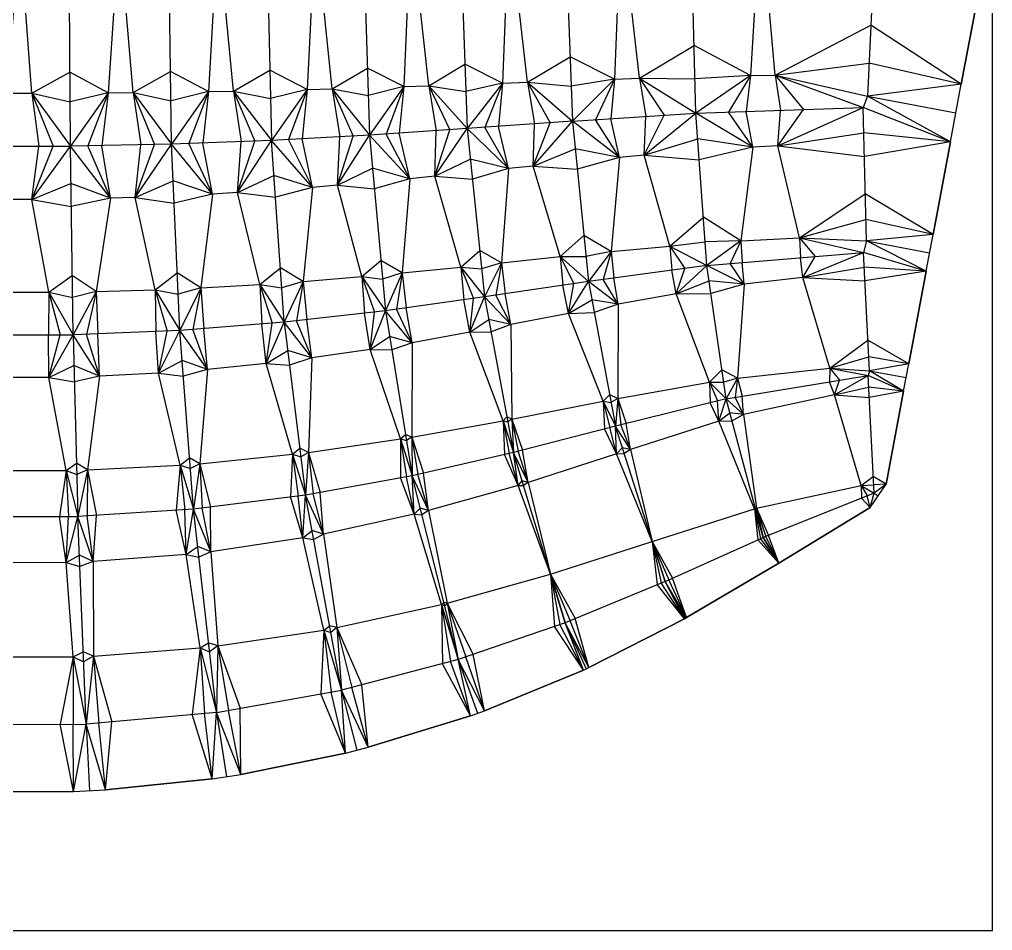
# Model space of a CAD drawing. Header units: metres. Extents: x -354 to 354, y -354 to 354.
# Drawn here: x 0 to 354.5, y -354.5 to -22.4 of the extents above; entities that cross this region are included whole.
import ezdxf

# ---------------------------------------------------------------- set-up
doc = ezdxf.new("R2010")
doc.units = ezdxf.units.M

msp = doc.modelspace()

# ---------------------------------------------------------------- linework, layer by layer
at = {"layer": 'CrimpMountain', "color": 1}
for p, q in [((343.110528, -45.97547), (310.187827, -24.484466)), ((266.306649, -42.839634), (245.785577, -31.937617)), ((175.988223, -45.655825), (162.274274, -38.757928)), ((216.796576, -44.173118), (200.594904, -35.996531)), ((275.350157, -42.708194), (309.521005, -38.313749)), ((32.370072, -49.182794), (18.409371, -41.679527)), ((68.923383, -48.702756), (55.062044, -41.414431)), ((104.857858, -47.919954), (91.24511, -40.90024)), ((140.036078, -46.895788), (126.754089, -40.152084)), ((175.988223, -45.655825), (169.575493, -61.760559)), ((185.026548, -45.322679), (187.630712, -60.474212)), ((185.026548, -45.322679), (200.982195, -46.699975)), ((216.796576, -44.173118), (209.79783, -58.954811)), ((225.835342, -43.852166), (228.209012, -57.775129)), ((225.835342, -43.852166), (246.087922, -44.022455)), ((266.306649, -42.839634), (258.252646, -56.208634)), ((275.350157, -42.708194), (277.265791, -55.565645)), ((4.522205, -49.318035), (7.116904, -68.657593)), ((4.522205, -49.318035), (18.46163, -52.440263)), ((32.370072, -49.182794), (24.852286, -68.531838)), ((41.414111, -49.094949), (44.159222, -68.149443)), ((41.414111, -49.094949), (55.213272, -52.021902)), ((68.923383, -48.702756), (61.710518, -67.685483)), ((77.966248, -48.532741), (80.79114, -66.953566)), ((77.966248, -48.532741), (91.480301, -51.221379)), ((104.857858, -47.919954), (98.006925, -66.193497)), ((113.899084, -47.67788), (116.72497, -65.173447)), ((113.899084, -47.67788), (127.051772, -50.100462)), ((140.036078, -46.895788), (133.55499, -64.183976)), ((149.075602, -46.596835), (151.826111, -62.970615)), ((149.075602, -46.596835), (162.620815, -48.668922)), ((267.191445, -69.002969), (264.736592, -55.989359)), ((276.223171, -68.523138), (285.567955, -55.284881)), ((187.200895, -75.841902), (193.361386, -60.06593)), ((218.625848, -72.722417), (215.380295, -58.597119)), ((227.631661, -71.887177), (234.913689, -57.345533)), ((151.264929, -79.56432), (156.80259, -62.640134)), ((178.206631, -76.793491), (174.462558, -61.41238)), ((339.164216, -66.990665), (307.597365, -63.800553)), ((79.385688, -85.536664), (85.765449, -66.762756)), ((106.803041, -83.614346), (102.931183, -65.925147)), ((115.817032, -82.872491), (121.563349, -64.909777)), ((142.265254, -80.463326), (138.327972, -63.867009)), ((267.191445, -69.002969), (247.078409, -65.875672)), ((4.52471, -87.997486), (12.253194, -68.65726)), ((33.130335, -87.568029), (29.97779, -68.430322)), ((42.17076, -87.297691), (49.241368, -68.048785)), ((70.356371, -86.059883), (66.761254, -67.491741)), ((218.625848, -72.722417), (202.443096, -69.544716)), ((276.223171, -68.523138), (307.807373, -72.42588)), ((178.206631, -76.793491), (164.237332, -73.332326)), ((227.631661, -71.887177), (247.638836, -73.562488)), ((142.265254, -80.463326), (128.582751, -76.635604)), ((187.200895, -75.841902), (203.180401, -76.972148)), ((70.356371, -86.059883), (56.024825, -81.24253)), ((106.803041, -83.614346), (92.725436, -79.313603)), ((151.264929, -79.56432), (164.986371, -80.61548)), ((33.130335, -87.568029), (18.74451, -82.25343)), ((115.817032, -82.872491), (129.266249, -84.139166)), ((4.52471, -87.997486), (18.86902, -90.546871)), ((42.17076, -87.297691), (56.382602, -89.389321)), ((79.385688, -85.536664), (93.277359, -87.185487)), ((332.807764, -100.84052), (308.136788, -85.955492)), ((262.789741, -103.162042), (249.161976, -94.453866)), ((284.21945, -102.023536), (308.363831, -95.280499)), ((215.573163, -107.028369), (205.584085, -101.18629)), ((284.21945, -102.023536), (284.537323, -109.282119)), ((236.941392, -105.046583), (249.823398, -103.525933)), ((236.941392, -105.046583), (237.670051, -113.787747)), ((262.789741, -103.162042), (258.905813, -111.372708)), ((175.59767, -111.136039), (167.662002, -106.631539)), ((196.938496, -108.878191), (206.343829, -108.839765)), ((196.938496, -108.878191), (197.942387, -119.292936)), ((215.573163, -107.028369), (212.702833, -117.158882)), ((285.399893, -116.496274), (289.887189, -108.845766)), ((103.394961, -117.886816), (95.080845, -112.907976)), ((139.455625, -114.790038), (131.649081, -110.298306)), ((160.809286, -112.656955), (161.892527, -124.62703)), ((160.809286, -112.656955), (168.352789, -113.348296)), ((175.59767, -111.136039), (173.524876, -122.960197)), ((239.285728, -122.409143), (242.341307, -113.157022)), ((264.068932, -118.845467), (263.280383, -111.015904)), ((330.312307, -114.129518), (307.718479, -112.701344)), ((27.937971, -121.615887), (19.247768, -115.774776)), ((66.118823, -120.239707), (57.498069, -114.789171)), ((124.782587, -116.126603), (125.755964, -129.473055)), ((124.782587, -116.126603), (132.271746, -117.134036)), ((139.455625, -114.790038), (137.391166, -128.045227)), ((218.15709, -126.165388), (216.554826, -116.638776)), ((285.399893, -116.496274), (307.982818, -117.717541)), ((66.118823, -120.239707), (63.101958, -135.453396)), ((87.542821, -118.99826), (88.245538, -133.455313)), ((87.542821, -118.99826), (95.598087, -120.285215)), ((103.394961, -117.886816), (100.899194, -132.298476)), ((200.042153, -129.543092), (201.970789, -118.687911)), ((264.068932, -118.845467), (251.246777, -117.633069)), ((10.736827, -121.874128), (10.594084, -137.417113)), ((10.736827, -121.874128), (19.367769, -123.767884)), ((27.937971, -121.615887), (24.385505, -137.217291)), ((49.388317, -120.974449), (49.701357, -136.181949)), ((49.388317, -120.974449), (57.839685, -122.567973)), ((178.979608, -133.653797), (176.901683, -122.453035)), ((239.285728, -122.409143), (251.911349, -122.254769)), ((143.004664, -140.22926), (140.851749, -127.56244)), ((164.126786, -136.436525), (165.376312, -124.141005)), ((218.15709, -126.165388), (208.504669, -124.663454)), ((127.802847, -142.697483), (129.305503, -129.069585)), ((200.042153, -129.543092), (209.364054, -129.272414)), ((89.834935, -147.841905), (92.09873, -133.149112)), ((106.565791, -145.782335), (104.676908, -131.86907)), ((178.979608, -133.653797), (170.944491, -131.796189)), ((10.747182, -152.959999), (14.770014, -137.415722)), ((29.200077, -152.476509), (28.543304, -137.04725)), ((50.631167, -151.364225), (53.771082, -136.01551)), ((68.483755, -149.999669), (67.121149, -135.134003)), ((143.004664, -140.22926), (134.840593, -137.994848)), ((164.126786, -136.436525), (171.793828, -136.329533)), ((323.955855, -147.979372), (309.118823, -139.274787)), ((106.565791, -145.782335), (97.736126, -143.040902)), ((127.802847, -142.697483), (135.628868, -142.849843)), ((29.200077, -152.476509), (19.865833, -148.604097)), ((68.483755, -149.999669), (59.252111, -146.687032)), ((89.834935, -147.841905), (98.393589, -148.381784)), ((295.278841, -149.490569), (309.439082, -145.352136)), ((50.631167, -151.364225), (59.687366, -152.381509)), ((261.607025, -153.198868), (255.917897, -150.117872)), ((295.278841, -149.490569), (295.112114, -154.52552)), ((10.747182, -152.959999), (20.019965, -154.48669)), ((251.327376, -154.67702), (256.571441, -154.662875)), ((251.327376, -154.67702), (251.5745, -162.128802)), ((261.607025, -153.198868), (260.712735, -160.144228)), ((296.872227, -159.245746), (298.799735, -153.923193)), ((217.974939, -160.606408), (214.947641, -159.21771)), ((296.872227, -159.245746), (309.559269, -160.157564)), ((322.084808, -157.943215), (309.365381, -156.404539)), ((212.624244, -161.604096), (213.127837, -171.67696)), ((212.624244, -161.604096), (215.476976, -162.056583)), ((217.974939, -160.606408), (219.078902, -170.16365)), ((254.828587, -168.837083), (254.302711, -161.454225)), ((263.770463, -166.444075), (263.290209, -159.72323)), ((263.770463, -166.444075), (258.820676, -165.851278)), ((176.224156, -168.683553), (176.653472, -180.987523)), ((176.224156, -168.683553), (177.931974, -169.091917)), ((179.376137, -168.093019), (177.598797, -167.313582)), ((179.376137, -168.093019), (181.675242, -179.786923)), ((222.556086, -179.134091), (220.974036, -169.69506)), ((254.828587, -168.837083), (259.590441, -168.727633)), ((142.882002, -174.670545), (140.628301, -173.641423)), ((217.557723, -180.73744), (215.103744, -171.167478)), ((138.815973, -175.33072), (138.836606, -189.477351)), ((138.815973, -175.33072), (140.995249, -175.901459)), ((142.882002, -174.670545), (145.167606, -188.223504)), ((105.292389, -180.20029), (102.115846, -178.619432)), ((105.292389, -180.20029), (106.951128, -195.291769)), ((181.638843, -192.244435), (178.346559, -180.598423)), ((185.317329, -191.134543), (183.307292, -179.366103)), ((217.557723, -180.73744), (220.291186, -180.666125)), ((222.556086, -179.134091), (219.606714, -178.532318)), ((24.756575, -186.630167), (20.797979, -184.180339)), ((65.713806, -184.329606), (61.971047, -182.259051)), ((65.713806, -184.329606), (66.561536, -200.513761)), ((99.417535, -180.923485), (98.762915, -196.473895)), ((99.417535, -180.923485), (102.506982, -181.796816)), ((16.973104, -186.834104), (14.56941, -203.617216)), ((16.973104, -186.834104), (20.905793, -188.29516)), ((24.756575, -186.630167), (24.7082, -203.39258)), ((58.586452, -184.874383), (57.087211, -201.315548)), ((58.586452, -184.874383), (62.261153, -186.054525)), ((149.028213, -201.414501), (147.223411, -187.751046)), ((143.810625, -202.720717), (140.963676, -189.089473)), ((185.317329, -191.134543), (183.135141, -190.552875)), ((315.728354, -191.793078), (311.046585, -188.946936)), ((110.725981, -209.997368), (109.604443, -194.807929)), ((181.638843, -192.244435), (183.652669, -192.268105)), ((306.683031, -192.260377), (311.204254, -191.998879)), ((306.683031, -192.260377), (306.764972, -196.869191)), ((103.238582, -211.380678), (101.490869, -196.131656)), ((309.890819, -200.256957), (308.874205, -196.023083)), ((60.674839, -217.430403), (60.219849, -201.114597)), ((69.737963, -216.405766), (69.638678, -200.127714)), ((149.028213, -201.414501), (146.035299, -200.533269)), ((267.718118, -200.775736), (268.998782, -212.11087)), ((267.718118, -200.775736), (268.199538, -200.896971)), ((268.556057, -200.551489), (268.073663, -200.426617)), ((268.556057, -200.551489), (271.923696, -210.845591)), ((17.005291, -220.395685), (17.901587, -203.61402)), ((26.897899, -220.011427), (28.019251, -203.180185)), ((143.810625, -202.720717), (146.632008, -202.916779)), ((110.725981, -209.997368), (106.602191, -208.63172)), ((103.238582, -211.380678), (107.211239, -211.928296)), ((230.546299, -212.635947), (236.590785, -226.62705)), ((230.546299, -212.635947), (232.378694, -228.415406)), ((230.546299, -212.635947), (230.546299, -212.635947)), ((230.546299, -212.635947), (230.546299, -212.635947)), ((276.603724, -220.613235), (270.002079, -211.661473)), ((276.603724, -220.613235), (272.8707, -210.465705)), ((69.737963, -216.405766), (64.935522, -214.522105)), ((26.897899, -220.011427), (21.851843, -217.635467)), ((60.674839, -217.430403), (65.377421, -218.430796)), ((17.005291, -220.395685), (22.015973, -221.86093)), ((193.411464, -224.61144), (200.589805, -241.558027)), ((193.411464, -224.61144), (194.894978, -243.648509)), ((193.411464, -224.61144), (193.411464, -224.61144)), ((193.411464, -224.61144), (193.411464, -224.61144)), ((243.00575, -240.452208), (237.948197, -226.019038)), ((242.22418, -240.881977), (233.829471, -227.815605)), ((153.699538, -235.712037), (154.133369, -257.24569)), ((153.699538, -235.712037), (154.93609, -236.086862)), ((155.850179, -235.173627), (154.648578, -234.938412)), ((155.850179, -235.173627), (162.600767, -254.790971)), ((207.474296, -258.626102), (202.429329, -240.797504)), ((115.592283, -244.093363), (113.032566, -243.437216)), ((115.592283, -244.093363), (121.06646, -265.95743)), ((205.466308, -259.550011), (196.855179, -242.972181)), ((110.876271, -244.964655), (109.768956, -268.278771)), ((110.876271, -244.964655), (113.481488, -245.86708)), ((65.855524, -251.480047), (62.919635, -275.811073)), ((65.855524, -251.480047), (69.272795, -252.886164)), ((72.289885, -250.752606), (68.905404, -249.636519)), ((72.289885, -250.752606), (76.129125, -274.24343)), ((19.624059, -254.737495), (14.7726, -279.304707)), ((19.624059, -254.737495), (23.364608, -256.581125)), ((26.950878, -254.4529), (23.22221, -252.91515)), ((26.950878, -254.4529), (28.958648, -278.862199)), ((169.383486, -274.397228), (165.345158, -253.844074)), ((164.365837, -276.197814), (157.034092, -256.481471)), ((127.075671, -287.680537), (124.744628, -264.988387)), ((118.824393, -289.790935), (113.606648, -267.598312)), ((70.145404, -299.229154), (67.368845, -275.411346)), ((80.600307, -297.622205), (80.461899, -273.475188)), ((19.723383, -303.852095), (19.515446, -279.295115)), ((31.333878, -303.238486), (33.657108, -278.44008))]:
    msp.add_line(p, q, dxfattribs=at)
at = {"layer": 'CrimpValley', "color": 5}
for p, q in [((275.350157, -42.708194), (310.187827, -24.484466)), ((225.835342, -43.852166), (245.785577, -31.937617)), ((149.075602, -46.596835), (162.274274, -38.757928)), ((185.026548, -45.322679), (200.594904, -35.996531)), ((343.110528, -45.97547), (309.521005, -38.313749)), ((4.522205, -49.318035), (18.409371, -41.679527)), ((41.414111, -49.094949), (55.062044, -41.414431)), ((77.966248, -48.532741), (91.24511, -40.90024)), ((113.899084, -47.67788), (126.754089, -40.152084)), ((175.988223, -45.655825), (162.620815, -48.668922)), ((175.988223, -45.655825), (174.462558, -61.41238)), ((185.026548, -45.322679), (193.361386, -60.06593)), ((216.796576, -44.173118), (200.982195, -46.699975)), ((216.796576, -44.173118), (215.380295, -58.597119)), ((225.835342, -43.852166), (234.913689, -57.345533)), ((266.306649, -42.839634), (246.087922, -44.022455)), ((266.306649, -42.839634), (264.736592, -55.989359)), ((275.350157, -42.708194), (285.567955, -55.284881)), ((4.522205, -49.318035), (12.253194, -68.65726)), ((32.370072, -49.182794), (18.46163, -52.440263)), ((32.370072, -49.182794), (29.97779, -68.430322)), ((41.414111, -49.094949), (49.241368, -68.048785)), ((68.923383, -48.702756), (55.213272, -52.021902)), ((68.923383, -48.702756), (66.761254, -67.491741)), ((77.966248, -48.532741), (85.765449, -66.762756)), ((104.857858, -47.919954), (91.480301, -51.221379)), ((104.857858, -47.919954), (102.931183, -65.925147)), ((113.899084, -47.67788), (121.563349, -64.909777)), ((140.036078, -46.895788), (127.051772, -50.100462)), ((140.036078, -46.895788), (138.327972, -63.867009)), ((149.075602, -46.596835), (156.80259, -62.640134)), ((267.191445, -69.002969), (258.252646, -56.208634)), ((276.223171, -68.523138), (277.265791, -55.565645)), ((218.625848, -72.722417), (209.79783, -58.954811)), ((227.631661, -71.887177), (228.209012, -57.775129)), ((151.264929, -79.56432), (151.826111, -62.970615)), ((178.206631, -76.793491), (169.575493, -61.760559)), ((187.200895, -75.841902), (187.630712, -60.474212)), ((276.223171, -68.523138), (307.597365, -63.800553)), ((79.385688, -85.536664), (80.79114, -66.953566)), ((106.803041, -83.614346), (98.006925, -66.193497)), ((115.817032, -82.872491), (116.72497, -65.173447)), ((142.265254, -80.463326), (133.55499, -64.183976)), ((227.631661, -71.887177), (247.078409, -65.875672)), ((339.164216, -66.990665), (307.807373, -72.42588)), ((4.52471, -87.997486), (7.116904, -68.657593)), ((33.130335, -87.568029), (24.852286, -68.531838)), ((42.17076, -87.297691), (44.159222, -68.149443)), ((70.356371, -86.059883), (61.710518, -67.685483)), ((187.200895, -75.841902), (202.443096, -69.544716)), ((267.191445, -69.002969), (247.638836, -73.562488)), ((151.264929, -79.56432), (164.237332, -73.332326)), ((218.625848, -72.722417), (203.180401, -76.972148)), ((115.817032, -82.872491), (128.582751, -76.635604)), ((178.206631, -76.793491), (164.986371, -80.61548)), ((42.17076, -87.297691), (56.024825, -81.24253)), ((79.385688, -85.536664), (92.725436, -79.313603)), ((142.265254, -80.463326), (129.266249, -84.139166)), ((4.52471, -87.997486), (18.74451, -82.25343)), ((106.803041, -83.614346), (93.277359, -87.185487)), ((33.130335, -87.568029), (18.86902, -90.546871)), ((70.356371, -86.059883), (56.382602, -89.389321)), ((284.21945, -102.023536), (308.136788, -85.955492)), ((236.941392, -105.046583), (249.161976, -94.453866)), ((332.807764, -100.84052), (308.363831, -95.280499)), ((196.938496, -108.878191), (205.584085, -101.18629)), ((284.21945, -102.023536), (289.887189, -108.845766)), ((236.941392, -105.046583), (242.341307, -113.157022)), ((262.789741, -103.162042), (249.823398, -103.525933)), ((262.789741, -103.162042), (263.280383, -111.015904)), ((160.809286, -112.656955), (167.662002, -106.631539)), ((196.938496, -108.878191), (201.970789, -118.687911)), ((215.573163, -107.028369), (206.343829, -108.839765)), ((215.573163, -107.028369), (216.554826, -116.638776)), ((285.399893, -116.496274), (284.537323, -109.282119)), ((87.542821, -118.99826), (95.080845, -112.907976)), ((124.782587, -116.126603), (131.649081, -110.298306)), ((160.809286, -112.656955), (165.376312, -124.141005)), ((175.59767, -111.136039), (168.352789, -113.348296)), ((175.59767, -111.136039), (176.901683, -122.453035)), ((264.068932, -118.845467), (258.905813, -111.372708)), ((285.399893, -116.496274), (307.718479, -112.701344)), ((10.736827, -121.874128), (19.247768, -115.774776)), ((49.388317, -120.974449), (57.498069, -114.789171)), ((124.782587, -116.126603), (129.305503, -129.069585)), ((139.455625, -114.790038), (132.271746, -117.134036)), ((139.455625, -114.790038), (140.851749, -127.56244)), ((239.285728, -122.409143), (237.670051, -113.787747)), ((330.312307, -114.129518), (307.982818, -117.717541)), ((66.118823, -120.239707), (57.839685, -122.567973)), ((66.118823, -120.239707), (67.121149, -135.134003)), ((87.542821, -118.99826), (92.09873, -133.149112)), ((103.394961, -117.886816), (95.598087, -120.285215)), ((103.394961, -117.886816), (104.676908, -131.86907)), ((200.042153, -129.543092), (197.942387, -119.292936)), ((218.15709, -126.165388), (212.702833, -117.158882)), ((239.285728, -122.409143), (251.246777, -117.633069)), ((264.068932, -118.845467), (251.911349, -122.254769)), ((10.736827, -121.874128), (14.770014, -137.415722)), ((27.937971, -121.615887), (19.367769, -123.767884)), ((27.937971, -121.615887), (28.543304, -137.04725)), ((49.388317, -120.974449), (53.771082, -136.01551)), ((178.979608, -133.653797), (173.524876, -122.960197)), ((164.126786, -136.436525), (161.892527, -124.62703)), ((200.042153, -129.543092), (208.504669, -124.663454)), ((218.15709, -126.165388), (209.364054, -129.272414)), ((127.802847, -142.697483), (125.755964, -129.473055)), ((143.004664, -140.22926), (137.391166, -128.045227)), ((89.834935, -147.841905), (88.245538, -133.455313)), ((106.565791, -145.782335), (100.899194, -132.298476)), ((164.126786, -136.436525), (170.944491, -131.796189)), ((178.979608, -133.653797), (171.793828, -136.329533)), ((10.747182, -152.959999), (10.594084, -137.417113)), ((29.200077, -152.476509), (24.385505, -137.217291)), ((50.631167, -151.364225), (49.701357, -136.181949)), ((68.483755, -149.999669), (63.101958, -135.453396)), ((127.802847, -142.697483), (134.840593, -137.994848)), ((143.004664, -140.22926), (135.628868, -142.849843)), ((295.278841, -149.490569), (309.118823, -139.274787)), ((89.834935, -147.841905), (97.736126, -143.040902)), ((10.747182, -152.959999), (19.865833, -148.604097)), ((50.631167, -151.364225), (59.252111, -146.687032)), ((106.565791, -145.782335), (98.393589, -148.381784)), ((323.955855, -147.979372), (309.439082, -145.352136)), ((68.483755, -149.999669), (59.687366, -152.381509)), ((251.327376, -154.67702), (255.917897, -150.117872)), ((295.278841, -149.490569), (298.799735, -153.923193)), ((29.200077, -152.476509), (20.019965, -154.48669)), ((251.327376, -154.67702), (254.302711, -161.454225)), ((261.607025, -153.198868), (256.571441, -154.662875)), ((261.607025, -153.198868), (263.290209, -159.72323)), ((296.872227, -159.245746), (295.112114, -154.52552)), ((212.624244, -161.604096), (214.947641, -159.21771)), ((296.872227, -159.245746), (309.365381, -156.404539)), ((322.084808, -157.943215), (309.559269, -160.157564)), ((212.624244, -161.604096), (215.103744, -171.167478)), ((217.974939, -160.606408), (215.476976, -162.056583)), ((217.974939, -160.606408), (220.974036, -169.69506)), ((254.828587, -168.837083), (251.5745, -162.128802)), ((263.770463, -166.444075), (260.712735, -160.144228)), ((254.828587, -168.837083), (258.820676, -165.851278)), ((263.770463, -166.444075), (259.590441, -168.727633)), ((176.224156, -168.683553), (177.598797, -167.313582)), ((176.224156, -168.683553), (178.346559, -180.598423)), ((179.376137, -168.093019), (177.931974, -169.091917)), ((179.376137, -168.093019), (183.307292, -179.366103)), ((138.815973, -175.33072), (140.628301, -173.641423)), ((217.557723, -180.73744), (213.127837, -171.67696)), ((222.556086, -179.134091), (219.078902, -170.16365)), ((138.815973, -175.33072), (140.963676, -189.089473)), ((142.882002, -174.670545), (140.995249, -175.901459)), ((142.882002, -174.670545), (147.223411, -187.751046)), ((99.417535, -180.923485), (102.115846, -178.619432)), ((105.292389, -180.20029), (102.506982, -181.796816)), ((105.292389, -180.20029), (109.604443, -194.807929)), ((185.317329, -191.134543), (181.675242, -179.786923)), ((217.557723, -180.73744), (219.606714, -178.532318)), ((222.556086, -179.134091), (220.291186, -180.666125)), ((16.973104, -186.834104), (20.797979, -184.180339)), ((58.586452, -184.874383), (61.971047, -182.259051)), ((65.713806, -184.329606), (62.261153, -186.054525)), ((65.713806, -184.329606), (69.638678, -200.127714)), ((99.417535, -180.923485), (101.490869, -196.131656)), ((181.638843, -192.244435), (176.653472, -180.987523)), ((16.973104, -186.834104), (17.901587, -203.61402)), ((24.756575, -186.630167), (20.905793, -188.29516)), ((24.756575, -186.630167), (28.019251, -203.180185)), ((58.586452, -184.874383), (60.219849, -201.114597)), ((143.810625, -202.720717), (138.836606, -189.477351)), ((149.028213, -201.414501), (145.167606, -188.223504)), ((181.638843, -192.244435), (183.135141, -190.552875)), ((185.317329, -191.134543), (183.652669, -192.268105)), ((306.683031, -192.260377), (311.046585, -188.946936)), ((306.683031, -192.260377), (308.874205, -196.023083)), ((315.728354, -191.793078), (311.204254, -191.998879)), ((103.238582, -211.380678), (98.762915, -196.473895)), ((110.725981, -209.997368), (106.951128, -195.291769)), ((309.890819, -200.256957), (306.764972, -196.869191)), ((60.674839, -217.430403), (57.087211, -201.315548)), ((69.737963, -216.405766), (66.561536, -200.513761)), ((143.810625, -202.720717), (146.035299, -200.533269)), ((149.028213, -201.414501), (146.632008, -202.916779)), ((267.718118, -200.775736), (268.073663, -200.426617)), ((267.718118, -200.775736), (270.002079, -211.661473)), ((268.556057, -200.551489), (268.199538, -200.896971)), ((268.556057, -200.551489), (272.8707, -210.465705)), ((17.005291, -220.395685), (14.56941, -203.617216)), ((26.897899, -220.011427), (24.7082, -203.39258)), ((103.238582, -211.380678), (106.602191, -208.63172)), ((110.725981, -209.997368), (107.211239, -211.928296)), ((230.546299, -212.635947), (237.948197, -226.019038)), ((230.546299, -212.635947), (233.829471, -227.815605)), ((230.546299, -212.635947), (230.546299, -212.635947)), ((230.546299, -212.635947), (230.546299, -212.635947)), ((276.603724, -220.613235), (268.998782, -212.11087)), ((276.603724, -220.613235), (271.923696, -210.845591)), ((60.674839, -217.430403), (64.935522, -214.522105)), ((17.005291, -220.395685), (21.851843, -217.635467)), ((69.737963, -216.405766), (65.377421, -218.430796)), ((26.897899, -220.011427), (22.015973, -221.86093)), ((193.411464, -224.61144), (202.429329, -240.797504)), ((193.411464, -224.61144), (196.855179, -242.972181)), ((193.411464, -224.61144), (193.411464, -224.61144)), ((193.411464, -224.61144), (193.411464, -224.61144)), ((243.00575, -240.452208), (236.590785, -226.62705)), ((242.22418, -240.881977), (232.378694, -228.415406)), ((153.699538, -235.712037), (154.648578, -234.938412)), ((153.699538, -235.712037), (157.034092, -256.481471)), ((155.850179, -235.173627), (154.93609, -236.086862)), ((155.850179, -235.173627), (165.345158, -253.844074)), ((110.876271, -244.964655), (113.032566, -243.437216)), ((115.592283, -244.093363), (113.481488, -245.86708)), ((115.592283, -244.093363), (124.744628, -264.988387)), ((205.466308, -259.550011), (194.894978, -243.648509)), ((207.474296, -258.626102), (200.589805, -241.558027)), ((110.876271, -244.964655), (113.606648, -267.598312)), ((65.855524, -251.480047), (68.905404, -249.636519)), ((65.855524, -251.480047), (67.368845, -275.411346)), ((72.289885, -250.752606), (69.272795, -252.886164)), ((72.289885, -250.752606), (80.461899, -273.475188)), ((19.624059, -254.737495), (19.515446, -279.295115)), ((19.624059, -254.737495), (23.22221, -252.91515)), ((26.950878, -254.4529), (23.364608, -256.581125)), ((26.950878, -254.4529), (33.657108, -278.44008)), ((169.383486, -274.397228), (162.600767, -254.790971)), ((164.365837, -276.197814), (154.133369, -257.24569)), ((118.824393, -289.790935), (109.768956, -268.278771)), ((127.075671, -287.680537), (121.06646, -265.95743)), ((70.145404, -299.229154), (62.919635, -275.811073)), ((80.600307, -297.622205), (76.129125, -274.24343)), ((19.723383, -303.852095), (14.7726, -279.304707)), ((31.333878, -303.238486), (28.958648, -278.862199))]:
    msp.add_line(p, q, dxfattribs=at)
at = {"layer": 'Mountain', "color": 1}
for p, q in [((175.988223, -45.655825), (163.094714, -62.222282)), ((175.988223, -45.655825), (163.094716, -62.222283)), ((185.026548, -45.322679), (201.444988, -59.490012)), ((185.026548, -45.322679), (201.444988, -59.490012)), ((216.796576, -44.173118), (201.444988, -59.490012)), ((225.835342, -43.852166), (246.402828, -56.609373)), ((225.835342, -43.852166), (246.402826, -56.609376)), ((266.306649, -42.839634), (246.402828, -56.609373)), ((275.350157, -42.708194), (308.936481, -50.436264)), ((275.350157, -42.708194), (307.372075, -54.547506)), ((343.110528, -45.97547), (308.936481, -50.436264)), ((4.522205, -49.318035), (18.540385, -68.656853)), ((4.522205, -49.318035), (18.540384, -68.656853)), ((32.370072, -49.182794), (18.540385, -68.656853)), ((41.414111, -49.094949), (55.440013, -67.926014)), ((68.923383, -48.702756), (55.440013, -67.926015)), ((68.923383, -48.702756), (55.440013, -67.926014)), ((77.966248, -48.532741), (91.829147, -66.530157)), ((104.857858, -47.919954), (91.829147, -66.530158)), ((104.857858, -47.919954), (91.829147, -66.530157)), ((113.899084, -47.67788), (127.485252, -64.58706)), ((113.899084, -47.67788), (127.485251, -64.58706)), ((140.036078, -46.895788), (127.485252, -64.58706)), ((149.075602, -46.596835), (163.094714, -62.222282)), ((339.164216, -66.990665), (308.936481, -50.436264)), ((227.631661, -71.887177), (246.402826, -56.609376)), ((267.191445, -69.002969), (246.402826, -56.609376)), ((267.191445, -69.002969), (246.402828, -56.609373)), ((276.223171, -68.523138), (307.372075, -54.547506)), ((339.164216, -66.990665), (307.372075, -54.547506)), ((187.200895, -75.841902), (201.444988, -59.490012)), ((218.625848, -72.722417), (201.444988, -59.490012)), ((218.625848, -72.722417), (201.444988, -59.490012)), ((151.264929, -79.56432), (163.094714, -62.222282)), ((151.264929, -79.56432), (163.094716, -62.222283)), ((178.206631, -76.793491), (163.094716, -62.222283)), ((79.385688, -85.536664), (91.829147, -66.530157)), ((79.385688, -85.536664), (91.829147, -66.530158)), ((106.803041, -83.614346), (91.829147, -66.530158)), ((115.817032, -82.872491), (127.485251, -64.58706)), ((142.265254, -80.463326), (127.485251, -64.58706)), ((142.265254, -80.463326), (127.485252, -64.58706)), ((4.52471, -87.997486), (18.540384, -68.656853)), ((33.130335, -87.568029), (18.540384, -68.656853)), ((33.130335, -87.568029), (18.540385, -68.656853)), ((42.17076, -87.297691), (55.440013, -67.926014)), ((42.17076, -87.297691), (55.440013, -67.926015)), ((70.356371, -86.059883), (55.440013, -67.926015)), ((284.21945, -102.023536), (308.555806, -103.165199)), ((284.21945, -102.023536), (307.439857, -107.414114)), ((332.807764, -100.84052), (308.555806, -103.165199)), ((236.941392, -105.046583), (250.445796, -112.062734)), ((236.941392, -105.046583), (250.445796, -112.062734)), ((262.789741, -103.162042), (250.445796, -112.062734)), ((330.312307, -114.129518), (308.555806, -103.165199)), ((196.938496, -108.878191), (207.242832, -117.896104)), ((196.938496, -108.878191), (207.242832, -117.896104)), ((215.573163, -107.028369), (207.242832, -117.896104)), ((285.399893, -116.496274), (307.439857, -107.414114)), ((330.312307, -114.129518), (307.439857, -107.414114)), ((160.809286, -112.656955), (169.404966, -123.578965)), ((160.809286, -112.656955), (169.404965, -123.578965)), ((175.59767, -111.136039), (169.404966, -123.578965)), ((239.285728, -122.409143), (250.445796, -112.062734)), ((264.068932, -118.845467), (250.445796, -112.062734)), ((264.068932, -118.845467), (250.445796, -112.062734)), ((124.782587, -116.126603), (133.317414, -128.613558)), ((124.782587, -116.126603), (133.317413, -128.613559)), ((139.455625, -114.790038), (133.317414, -128.613558)), ((66.118823, -120.239707), (58.421898, -135.825305)), ((66.118823, -120.239707), (58.421898, -135.825305)), ((87.542821, -118.99826), (96.475629, -132.801294)), ((103.394961, -117.886816), (96.475629, -132.801294)), ((103.394961, -117.886816), (96.475629, -132.801294)), ((200.042153, -129.543092), (207.242832, -117.896104)), ((218.15709, -126.165388), (207.242832, -117.896104)), ((218.15709, -126.165388), (207.242832, -117.896104)), ((10.736827, -121.874128), (19.57264, -137.414122)), ((27.937971, -121.615887), (19.57264, -137.414122)), ((27.937971, -121.615887), (19.572641, -137.414123)), ((49.388317, -120.974449), (58.421898, -135.825305)), ((164.126786, -136.436525), (169.404965, -123.578965)), ((178.979608, -133.653797), (169.404965, -123.578965)), ((178.979608, -133.653797), (169.404966, -123.578965)), ((127.802847, -142.697483), (133.317413, -128.613559)), ((143.004664, -140.22926), (133.317413, -128.613559)), ((143.004664, -140.22926), (133.317414, -128.613558)), ((89.834935, -147.841905), (96.475629, -132.801294)), ((89.834935, -147.841905), (96.475629, -132.801294)), ((106.565791, -145.782335), (96.475629, -132.801294)), ((10.747182, -152.959999), (19.57264, -137.414122)), ((10.747182, -152.959999), (19.572641, -137.414123)), ((29.200077, -152.476509), (19.572641, -137.414123)), ((50.631167, -151.364225), (58.421898, -135.825305)), ((50.631167, -151.364225), (58.421898, -135.825305)), ((68.483755, -149.999669), (58.421898, -135.825305)), ((323.955855, -147.979372), (309.708332, -150.461516)), ((295.278841, -149.490569), (309.708332, -150.461516)), ((295.278841, -149.490569), (309.149852, -152.232631)), ((296.872227, -159.245746), (309.149852, -152.232631)), ((322.084808, -157.943215), (309.149852, -152.232631)), ((322.084808, -157.943215), (309.708332, -150.461516)), ((251.327376, -154.67702), (257.436574, -160.679348)), ((261.607025, -153.198868), (257.436574, -160.679348)), ((261.607025, -153.198868), (257.436574, -160.679348)), ((212.624244, -161.604096), (217.08074, -170.657715)), ((212.624244, -161.604096), (217.08074, -170.657715)), ((217.974939, -160.606408), (217.08074, -170.657715)), ((254.828587, -168.837083), (257.436574, -160.679348)), ((254.828587, -168.837083), (257.436574, -160.679348)), ((263.770463, -166.444075), (257.436574, -160.679348)), ((176.224156, -168.683553), (180.015882, -180.214784)), ((176.224156, -168.683553), (180.01588, -180.214785)), ((179.376137, -168.093019), (180.015882, -180.214784)), ((217.557723, -180.73744), (217.08074, -170.657715)), ((222.556086, -179.134091), (217.08074, -170.657715)), ((222.556086, -179.134091), (217.08074, -170.657715)), ((138.815973, -175.33072), (143.074021, -188.704645)), ((138.815973, -175.33072), (143.07402, -188.704645)), ((142.882002, -174.670545), (143.074021, -188.704645)), ((105.292389, -180.20029), (104.22931, -195.788101)), ((181.638843, -192.244435), (180.01588, -180.214785)), ((185.317329, -191.134543), (180.01588, -180.214785)), ((185.317329, -191.134543), (180.015882, -180.214784)), ((65.713806, -184.329606), (63.396688, -200.910811)), ((65.713806, -184.329606), (63.396689, -200.910811)), ((99.417535, -180.923485), (104.22931, -195.788101)), ((99.417535, -180.923485), (104.22931, -195.788101)), ((16.973104, -186.834104), (21.307082, -203.610754)), ((16.973104, -186.834104), (21.307082, -203.610754)), ((24.756575, -186.630167), (21.307082, -203.610754)), ((58.586452, -184.874383), (63.396688, -200.910811)), ((143.810625, -202.720717), (143.07402, -188.704645)), ((149.028213, -201.414501), (143.07402, -188.704645)), ((149.028213, -201.414501), (143.074021, -188.704645)), ((306.683031, -192.260377), (311.360624, -195.025668)), ((315.728354, -191.793078), (311.360624, -195.025668)), ((103.238582, -211.380678), (104.22931, -195.788101)), ((110.725981, -209.997368), (104.22931, -195.788101)), ((110.725981, -209.997368), (104.22931, -195.788101)), ((309.890819, -200.256957), (311.360624, -195.025668)), ((60.674839, -217.430403), (63.396688, -200.910811)), ((60.674839, -217.430403), (63.396689, -200.910811)), ((69.737963, -216.405766), (63.396689, -200.910811)), ((267.718118, -200.775736), (270.964899, -211.230207)), ((267.718118, -200.775736), (270.964899, -211.230207)), ((268.556057, -200.551489), (270.964899, -211.230207)), ((17.005291, -220.395685), (21.307082, -203.610754)), ((26.897899, -220.011427), (21.307082, -203.610754)), ((26.897899, -220.011427), (21.307082, -203.610754)), ((230.546299, -212.635947), (235.229835, -227.236646)), ((230.546299, -212.635947), (235.229835, -227.236646)), ((230.546299, -212.635947), (235.229835, -227.236646)), ((276.603724, -220.613235), (270.964899, -211.230207)), ((276.603724, -220.613235), (270.964899, -211.230207)), ((276.603724, -220.613235), (270.964899, -211.230207)), ((193.411464, -224.61144), (198.753714, -242.31713)), ((193.411464, -224.61144), (198.753712, -242.317131)), ((193.411464, -224.61144), (198.753714, -242.31713)), ((243.00575, -240.452208), (235.229835, -227.236646)), ((242.22418, -240.881977), (235.229835, -227.236646)), ((242.22418, -240.881977), (235.229835, -227.236646)), ((153.699538, -235.712037), (159.855746, -255.738084)), ((155.850179, -235.173627), (159.855746, -255.738084)), ((155.850179, -235.173627), (159.855746, -255.738084)), ((115.592283, -244.093363), (117.372992, -266.930503)), ((207.474296, -258.626102), (198.753712, -242.317131)), ((205.466308, -259.550011), (198.753712, -242.317131)), ((205.466308, -259.550011), (198.753714, -242.31713)), ((110.876271, -244.964655), (117.372992, -266.930503)), ((110.876271, -244.964655), (117.372991, -266.930504)), ((65.855524, -251.480047), (71.774643, -275.01552)), ((72.289885, -250.752606), (71.774643, -275.01552)), ((72.289885, -250.752606), (71.774645, -275.01552)), ((19.624059, -254.737495), (24.246515, -279.285547)), ((19.624059, -254.737495), (24.246514, -279.285548)), ((26.950878, -254.4529), (24.246515, -279.285547)), ((169.383486, -274.397228), (159.855746, -255.738084)), ((164.365837, -276.197814), (159.855746, -255.738084)), ((164.365837, -276.197814), (159.855746, -255.738084)), ((127.075671, -287.680537), (117.372991, -266.930504)), ((118.824393, -289.790935), (117.372991, -266.930504)), ((127.075671, -287.680537), (117.372992, -266.930503)), ((70.145404, -299.229154), (71.774643, -275.01552)), ((70.145404, -299.229154), (71.774645, -275.01552)), ((80.600307, -297.622205), (71.774645, -275.01552)), ((19.723383, -303.852095), (24.246514, -279.285548)), ((31.333878, -303.238486), (24.246514, -279.285548)), ((31.333878, -303.238486), (24.246515, -279.285547))]:
    msp.add_line(p, q, dxfattribs=at)
at = {"layer": 'Paper', "color": 0}
msp.add_lwpolyline([(354.495944, -354.495944), (354.495944, 354.495944), (-354.495944, 354.495944), (-354.495944, -354.495944)], close=True, dxfattribs=at)
msp.add_lwpolyline([(-19.294544, -303.956016), (19.723383, -303.852095), (31.333878, -303.238486), (70.145404, -299.229154), (80.600307, -297.622205), (118.824393, -289.790935), (127.075671, -287.680537), (164.365837, -276.197814), (169.383486, -274.397228), (205.466308, -259.550011), (207.474296, -258.626102), (242.22418, -240.881977), (243.00575, -240.452208), (276.603724, -220.613235), (276.603724, -220.613235), (309.890819, -200.256957), (315.728354, -191.793078), (322.084808, -157.943215), (323.955855, -147.979372), (330.312307, -114.129518), (332.807764, -100.84052), (339.164216, -66.990665), (343.110528, -45.97547), (349.466982, -12.125604)], dxfattribs=at)
at = {"layer": 'Polygon', "color": 0}
for points in [[(225.835342, -43.852166), (222.04685, -9.619649), (218.147502, -9.758109), (216.796576, -44.173118)], [(275.350157, -42.708194), (272.279972, -8.403795), (268.378579, -8.460498), (266.306649, -42.839634)], [(113.899084, -47.67788), (110.409426, -13.413611), (106.509017, -13.518042), (104.857858, -47.919954)], [(149.075602, -46.596835), (145.370436, -12.3552), (141.470761, -12.484169), (140.036078, -46.895788)], [(185.026548, -45.322679), (181.191878, -11.095305), (177.29272, -11.239025), (175.988223, -45.655825)], [(343.110528, -45.97547), (349.466982, -12.125604)], [(4.522205, -49.318035), (1.950876, -14.97264), (-1.95093, -14.97264), (-4.52226, -49.318035)], [(41.414111, -49.094949), (38.509319, -14.776148), (34.607696, -14.814045), (32.370072, -49.182794)], [(77.966248, -48.532741), (74.749762, -14.24175), (70.848645, -14.315095), (68.923383, -48.702756)], [(332.807764, -100.84052), (339.164216, -66.990665)], [(284.21945, -102.023536), (276.223171, -68.523138), (267.191445, -69.002969), (262.789741, -103.162042)], [(236.941392, -105.046583), (227.631661, -71.887177), (218.625848, -72.722417), (215.573163, -107.028369)], [(196.938496, -108.878191), (187.200895, -75.841902), (178.206631, -76.793491), (175.59767, -111.136039)], [(160.809286, -112.656955), (151.264929, -79.56432), (142.265254, -80.463326), (139.455625, -114.790038)], [(124.782587, -116.126603), (115.817032, -82.872491), (106.803041, -83.614346), (103.394961, -117.886816)], [(10.736827, -121.874128), (4.52471, -87.997486), (-4.519756, -87.998657), (-10.723109, -121.876904)], [(49.388317, -120.974449), (42.17076, -87.297691), (33.130335, -87.568029), (27.937971, -121.615887)], [(87.542821, -118.99826), (79.385688, -85.536664), (70.356371, -86.059883), (66.118823, -120.239707)], [(295.278841, -149.490569), (285.399893, -116.496274), (264.068932, -118.845467), (261.607025, -153.198868)], [(323.955855, -147.979372), (330.312307, -114.129518)], [(251.327376, -154.67702), (239.285728, -122.409143), (218.15709, -126.165388), (217.974939, -160.606408)], [(212.624244, -161.604096), (200.042153, -129.543092), (178.979608, -133.653797), (179.376137, -168.093019)], [(176.224156, -168.683553), (164.126786, -136.436525), (143.004664, -140.22926), (142.882002, -174.670545)], [(138.815973, -175.33072), (127.802847, -142.697483), (106.565791, -145.782335), (105.292389, -180.20029)], [(99.417535, -180.923485), (89.834935, -147.841905), (68.483755, -149.999669), (65.713806, -184.329606)], [(58.586452, -184.874383), (50.631167, -151.364225), (29.200077, -152.476509), (24.756575, -186.630167)], [(16.973104, -186.834104), (10.747182, -152.959999), (-10.712751, -152.971521), (-16.902297, -186.852292)], [(306.683031, -192.260377), (296.872227, -159.245746), (263.770463, -166.444075), (268.556057, -200.551489)], [(315.728354, -191.793078), (322.084808, -157.943215)], [(267.718118, -200.775736), (254.828587, -168.837083), (222.556086, -179.134091), (230.546299, -212.635947)], [(230.546299, -212.635947), (217.557723, -180.73744), (185.317329, -191.134543), (193.411464, -224.61144)], [(193.411464, -224.61144), (181.638843, -192.244435), (149.028213, -201.414501), (155.850179, -235.173627)], [(276.603724, -220.613235), (309.890819, -200.256957)], [(153.699538, -235.712037), (143.810625, -202.720717), (110.725981, -209.997368), (115.592283, -244.093363)], [(110.876271, -244.964655), (103.238582, -211.380678), (69.737963, -216.405766), (72.289885, -250.752606)], [(65.855524, -251.480047), (60.674839, -217.430403), (26.897899, -220.011427), (26.950878, -254.4529)], [(19.624059, -254.737495), (17.005291, -220.395685), (-16.870082, -220.442475), (-19.39397, -254.791387)], [(243.00575, -240.452208), (276.603724, -220.613235)], [(207.474296, -258.626102), (242.22418, -240.881977)], [(169.383486, -274.397228), (205.466308, -259.550011)], [(127.075671, -287.680537), (164.365837, -276.197814)], [(80.600307, -297.622205), (118.824393, -289.790935)], [(31.333878, -303.238486), (70.145404, -299.229154)], [(-19.294544, -303.956016), (19.723383, -303.852095)]]:
    msp.add_lwpolyline(points, close=True, dxfattribs=at)
at = {"layer": 'Valley', "color": 5}
for p, q in [((160.91817, 0.026246), (163.094714, -62.222282)), ((199.284346, 0.222917), (201.444988, -59.490012)), ((246.402828, -56.609373), (244.961761, 0.990643)), ((18.540385, -68.656853), (18.206958, -0.000014)), ((55.440013, -67.926014), (54.471642, -0.002361)), ((90.313309, -0.008972), (91.829147, -66.530157)), ((125.552965, -0.011327), (127.485252, -64.58706)), ((310.829542, -11.175856), (308.936481, -50.436264)), ((308.936481, -50.436264), (307.372075, -54.547506)), ((308.936481, -50.436264), (341.137372, -56.483067)), ((201.444988, -59.490012), (246.402826, -56.609376)), ((246.402828, -56.609373), (246.402826, -56.609376)), ((250.445796, -112.062734), (246.402826, -56.609376)), ((246.402828, -56.609373), (307.372075, -54.547506)), ((308.555806, -103.165199), (307.372075, -54.547506)), ((201.444988, -59.490012), (163.094716, -62.222283)), ((201.444988, -59.490012), (201.444988, -59.490012)), ((201.444988, -59.490012), (207.242832, -117.896104)), ((163.094714, -62.222282), (127.485252, -64.58706)), ((163.094714, -62.222282), (163.094716, -62.222283)), ((163.094716, -62.222283), (169.404966, -123.578965)), ((91.829147, -66.530157), (55.440013, -67.926015)), ((127.485251, -64.58706), (91.829147, -66.530158)), ((91.829147, -66.530157), (91.829147, -66.530158)), ((96.475629, -132.801294), (91.829147, -66.530158)), ((127.485251, -64.58706), (127.485252, -64.58706)), ((127.485251, -64.58706), (133.317414, -128.613558)), ((-18.544889, -68.659254), (18.540384, -68.656853)), ((19.57264, -137.414122), (18.540384, -68.656853)), ((18.540384, -68.656853), (18.540385, -68.656853)), ((55.440013, -67.926014), (18.540385, -68.656853)), ((55.440013, -67.926014), (55.440013, -67.926015)), ((58.421898, -135.825305), (55.440013, -67.926015)), ((308.555806, -103.165199), (307.439857, -107.414114)), ((308.555806, -103.165199), (331.560036, -107.485019)), ((250.445796, -112.062734), (307.439857, -107.414114)), ((309.708332, -150.461516), (307.439857, -107.414114)), ((250.445796, -112.062734), (207.242832, -117.896104)), ((257.436574, -160.679348), (250.445796, -112.062734)), ((250.445796, -112.062734), (250.445796, -112.062734)), ((207.242832, -117.896104), (169.404966, -123.578965)), ((207.242832, -117.896104), (207.242832, -117.896104)), ((207.242832, -117.896104), (217.08074, -170.657715)), ((169.404965, -123.578965), (133.317414, -128.613558)), ((169.404965, -123.578965), (169.404966, -123.578965)), ((169.404965, -123.578965), (180.015882, -180.214784)), ((133.317413, -128.613559), (96.475629, -132.801294)), ((133.317413, -128.613559), (133.317414, -128.613558)), ((133.317413, -128.613559), (143.074021, -188.704645)), ((96.475629, -132.801294), (58.421898, -135.825305)), ((96.475629, -132.801294), (96.475629, -132.801294)), ((96.475629, -132.801294), (104.22931, -195.788101)), ((-19.569074, -137.427161), (19.57264, -137.414122)), ((19.57264, -137.414122), (19.572641, -137.414123)), ((58.421898, -135.825305), (19.572641, -137.414123)), ((19.572641, -137.414123), (21.307082, -203.610754)), ((63.396688, -200.910811), (58.421898, -135.825305)), ((58.421898, -135.825305), (58.421898, -135.825305)), ((257.436574, -160.679348), (309.149852, -152.232631)), ((309.708332, -150.461516), (309.149852, -152.232631)), ((311.360624, -195.025668), (309.149852, -152.232631)), ((309.708332, -150.461516), (323.020332, -152.961293)), ((257.436574, -160.679348), (217.08074, -170.657715)), ((270.964899, -211.230207), (257.436574, -160.679348)), ((257.436574, -160.679348), (257.436574, -160.679348)), ((217.08074, -170.657715), (180.015882, -180.214784)), ((235.229835, -227.236646), (217.08074, -170.657715)), ((217.08074, -170.657715), (217.08074, -170.657715)), ((180.01588, -180.214785), (143.074021, -188.704645)), ((180.01588, -180.214785), (180.015882, -180.214784)), ((198.753714, -242.31713), (180.01588, -180.214785)), ((143.07402, -188.704645), (104.22931, -195.788101)), ((159.855746, -255.738084), (143.07402, -188.704645)), ((143.07402, -188.704645), (143.074021, -188.704645)), ((104.22931, -195.788101), (63.396689, -200.910811)), ((117.372992, -266.930503), (104.22931, -195.788101)), ((104.22931, -195.788101), (104.22931, -195.788101)), ((311.360624, -195.025668), (270.964899, -211.230207)), ((311.360624, -195.025668), (312.809586, -196.025018)), ((63.396688, -200.910811), (21.307082, -203.610754)), ((63.396688, -200.910811), (63.396689, -200.910811)), ((71.774643, -275.01552), (63.396689, -200.910811)), ((-21.247556, -203.651566), (21.307082, -203.610754)), ((24.246515, -279.285547), (21.307082, -203.610754)), ((21.307082, -203.610754), (21.307082, -203.610754)), ((235.229835, -227.236646), (270.964899, -211.230207)), ((270.964899, -211.230207), (270.964899, -211.230207)), ((270.964899, -211.230207), (276.603724, -220.613235)), ((235.229835, -227.236646), (198.753712, -242.317131)), ((235.229835, -227.236646), (235.229835, -227.236646)), ((235.229835, -227.236646), (242.614965, -240.667093)), ((198.753714, -242.31713), (159.855746, -255.738084)), ((198.753714, -242.31713), (198.753712, -242.317131)), ((198.753712, -242.317131), (206.470302, -259.088057)), ((159.855746, -255.738084), (117.372992, -266.930503)), ((159.855746, -255.738084), (159.855746, -255.738084)), ((159.855746, -255.738084), (166.874662, -275.297521)), ((71.774645, -275.01552), (117.372991, -266.930504)), ((117.372992, -266.930503), (117.372991, -266.930504)), ((117.372991, -266.930504), (122.950032, -288.735736)), ((71.774643, -275.01552), (24.246515, -279.285547)), ((71.774643, -275.01552), (71.774645, -275.01552)), ((71.774645, -275.01552), (75.372856, -298.42568)), ((-23.996294, -279.383109), (24.246514, -279.285548)), ((24.246515, -279.285547), (24.246514, -279.285548)), ((24.246514, -279.285548), (25.528631, -303.545291))]:
    msp.add_line(p, q, dxfattribs=at)

doc.saveas('drawing.dxf')
